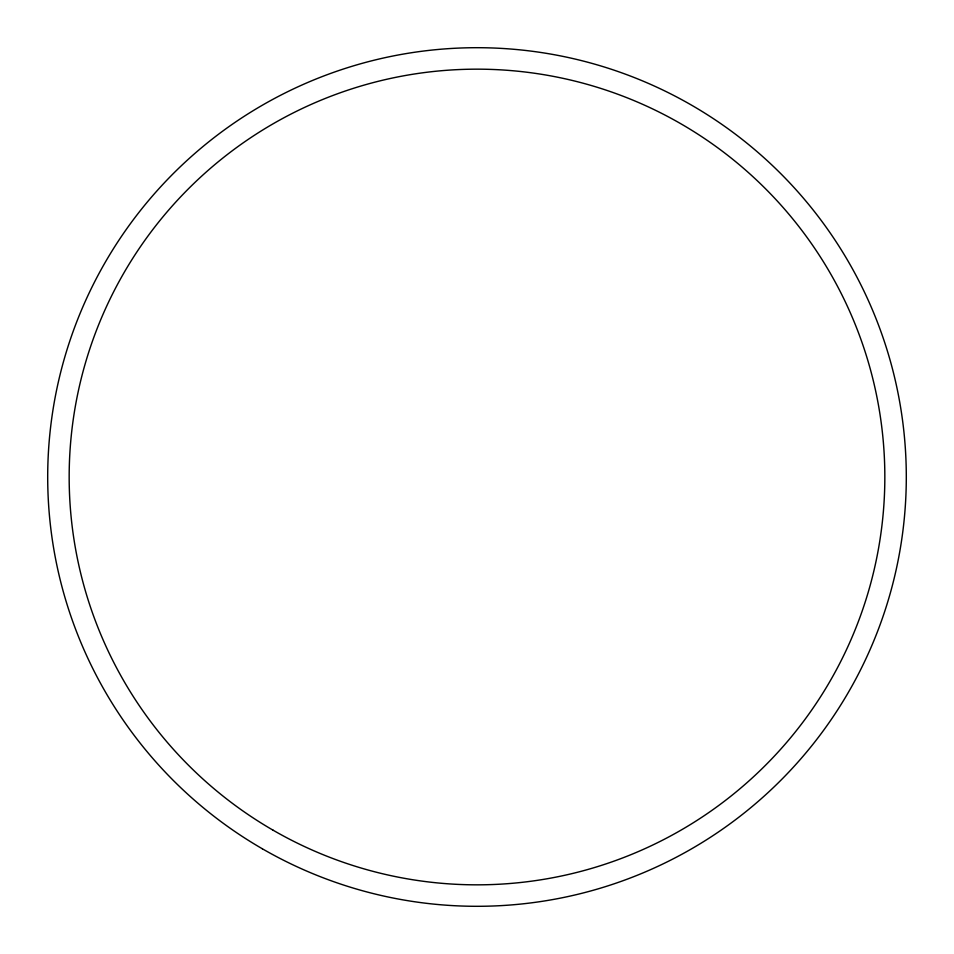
<?xml version="1.0" encoding="UTF-8"?>
<svg xmlns="http://www.w3.org/2000/svg" width="954" height="954" viewBox="0 0 954 954"><rect width="100%" height="100%" fill="white"/><g stroke="black" fill="none" stroke-linecap="round" stroke-linejoin="round"><path stroke-width="1.43" d="M262.35 848.786A429.3 429.3 0 0 0 906.3 477A429.3 429.3 0 0 0 262.35 105.214A429.3 429.3 0 0 0 262.35 848.786M273.082 830.195A407.835 407.835 0 0 0 884.835 477A407.835 407.835 0 0 0 273.082 123.805A407.835 407.835 0 0 0 273.082 830.195"/></g></svg>
